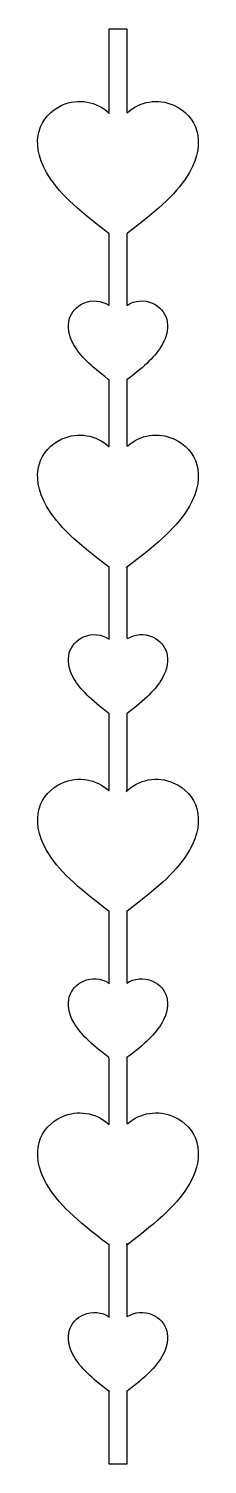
# Model space of a CAD drawing. Header units: centimetres. Extents: x -1.4 to 1.4, y -10.9 to 10.9.
import ezdxf

# ---------------------------------------------------------------- set-up
doc = ezdxf.new("R2010")
doc.units = ezdxf.units.CM
doc.header["$MEASUREMENT"] = 0
doc.layers.add('Camada 1', color=7, linetype='Continuous')

msp = doc.modelspace()

# ---------------------------------------------------------------- linework, layer by layer
at = {"layer": 'Camada 1'}
msp.add_open_spline([(0.13408, -5.71144), (0.13408, -5.71144), (0.13408, -4.72097), (0.13408, -4.72097), (0.13408, -4.72097), (0.13408, -4.72097), (0.13117, -4.71711), (0.13117, -4.71711), (0.13117, -4.71711), (0.41105, -4.50047), (0.56503, -4.35958), (0.66801, -4.18091), (0.66801, -4.18091), (0.83435, -3.89262), (0.73344, -3.64852), (0.52318, -3.55292), (0.52318, -3.55292), (0.39121, -3.49328), (0.24307, -3.51082), (0.13194, -3.58668), (0.13194, -3.58668), (0.13194, -3.58668), (0.13408, -3.58668), (0.13408, -3.58668), (0.13408, -3.58668), (0.13408, -3.58668), (0.13408, -2.48951), (0.13408, -2.48951), (0.13408, -2.48951), (0.13408, -2.48951), (0.13818, -2.49496), (0.13818, -2.49496), (0.13818, -2.49496), (0.63859, -2.11137), (0.90576, -1.87459), (1.08131, -1.56998), (1.08131, -1.56998), (1.35055, -1.10328), (1.1872, -0.70815), (0.84686, -0.5534), (0.84686, -0.5534), (0.59447, -0.43934), (0.30555, -0.49969), (0.12209, -0.68402), (0.12209, -0.68402), (0.12209, -0.68402), (0.13405, -0.65539), (0.13405, -0.65539), (0.13405, -0.65539), (0.13405, -0.65539), (0.13405, 0.50256), (0.13405, 0.50256), (0.13405, 0.50256), (0.13405, 0.50256), (0.13659, 0.49941), (0.13659, 0.49941), (0.13659, 0.49941), (0.41303, 0.71367), (0.56569, 0.85387), (0.66798, 1.03138), (0.66798, 1.03138), (0.83432, 1.31967), (0.73341, 1.5638), (0.52315, 1.6594), (0.52315, 1.6594), (0.39623, 1.71676), (0.25433, 1.70271), (0.1448, 1.63405), (0.1448, 1.63405), (0.1448, 1.63405), (0.13406, 1.64355), (0.13406, 1.64355), (0.13406, 1.64355), (0.13406, 1.64355), (0.13406, 2.72538), (0.13406, 2.72538), (0.13406, 2.72538), (0.13406, 2.72538), (0.12776, 2.70929), (0.12776, 2.70929), (0.12776, 2.70929), (0.63486, 3.09759), (0.90452, 3.33556), (1.08132, 3.64229), (1.08132, 3.64229), (1.35056, 4.10899), (1.18721, 4.50412), (0.84687, 4.65887), (0.84687, 4.65887), (0.60681, 4.76735), (0.33371, 4.71806), (0.14975, 4.55439), (0.14975, 4.55439), (0.14975, 4.55439), (0.13406, 4.55439), (0.13406, 4.55439), (0.13406, 4.55439), (0.13406, 4.55439), (0.13405, 5.56531), (0.13405, 5.56531), (0.13405, 5.56531), (0.13405, 5.56531), (0.14101, 5.55639), (0.14101, 5.55639), (0.14101, 5.55639), (0.41464, 5.76869), (0.56622, 5.90837), (0.66798, 6.08492), (0.66798, 6.08492), (0.83432, 6.37321), (0.73341, 6.61734), (0.52315, 6.71294), (0.52315, 6.71294), (0.39544, 6.77067), (0.25253, 6.75607), (0.14276, 6.68632), (0.14276, 6.68632), (0.14276, 6.68632), (0.13406, 6.68632), (0.13406, 6.68632), (0.13406, 6.68632), (0.13406, 6.68632), (0.13406, 7.76286), (0.13406, 7.76286), (0.13406, 7.76286), (0.13406, 7.76286), (0.14507, 7.77617), (0.14507, 7.77617), (0.14507, 7.77617), (0.64103, 8.15667), (0.90657, 8.39268), (1.08132, 8.69589), (1.08132, 8.69589), (1.35056, 9.16259), (1.18721, 9.55772), (0.84687, 9.71247), (0.84687, 9.71247), (0.6025, 9.82288), (0.32387, 9.76983), (0.1399, 9.59904), (0.1399, 9.59904), (0.1399, 9.59904), (0.13405, 9.60539), (0.13405, 9.60539), (0.13405, 9.60539), (0.13405, 9.60539), (0.13405, 10.8718), (0.13405, 10.8718), (0.13405, 10.8718), (0.13405, 10.8718), (-0.13408, 10.8718), (-0.13408, 10.8718), (-0.13408, 10.8718), (-0.13408, 10.8718), (-0.13408, 9.58846), (-0.13408, 9.58846), (-0.13408, 9.58846), (-0.13408, 9.58846), (-0.13151, 9.59103), (-0.13151, 9.59103), (-0.13151, 9.59103), (-0.3155, 9.76812), (-0.59919, 9.82455), (-0.84766, 9.71242), (-0.84766, 9.71242), (-1.18757, 9.55769), (-1.35026, 9.16253), (-1.08147, 8.69584), (-1.08147, 8.69584), (-0.90602, 8.39109), (-0.6385, 8.15424), (-0.13749, 7.77033), (-0.13749, 7.77033), (-0.13749, 7.77033), (-0.1341, 7.77032), (-0.1341, 7.77032), (-0.1341, 7.77032), (-0.1341, 7.77032), (-0.1341, 6.68487), (-0.1341, 6.68487), (-0.1341, 6.68487), (-0.1341, 6.68487), (-0.14064, 6.68487), (-0.14064, 6.68487), (-0.14064, 6.68487), (-0.25084, 6.75586), (-0.3949, 6.77104), (-0.5237, 6.71294), (-0.5237, 6.71294), (-0.73367, 6.61735), (-0.83416, 6.37324), (-0.66811, 6.08492), (-0.66811, 6.08492), (-0.56783, 5.91074), (-0.41887, 5.77242), (-0.15201, 5.56488), (-0.15201, 5.56488), (-0.15201, 5.56488), (-0.1341, 5.54932), (-0.1341, 5.54932), (-0.1341, 5.54932), (-0.1341, 5.54932), (-0.1341, 4.54533), (-0.1341, 4.54533), (-0.1341, 4.54533), (-0.1341, 4.54533), (-0.13987, 4.54533), (-0.13987, 4.54533), (-0.13987, 4.54533), (-0.32402, 4.7162), (-0.60292, 4.7693), (-0.84768, 4.65886), (-0.84768, 4.65886), (-1.18756, 4.50411), (-1.35026, 4.10898), (-1.08147, 3.64228), (-1.08147, 3.64228), (-0.90692, 3.33909), (-0.64123, 3.10309), (-0.14514, 2.72264), (-0.14514, 2.72264), (-0.14514, 2.72264), (-0.13408, 2.72539), (-0.13408, 2.72539), (-0.13408, 2.72539), (-0.13408, 2.72539), (-0.13408, 1.62726), (-0.13408, 1.62726), (-0.13408, 1.62726), (-0.13408, 1.62726), (-0.13445, 1.62726), (-0.13445, 1.62726), (-0.13445, 1.62726), (-0.24539, 1.70171), (-0.39245, 1.71859), (-0.52365, 1.65938), (-0.52365, 1.65938), (-0.73362, 1.56379), (-0.83411, 1.31968), (-0.66806, 1.03136), (-0.66806, 1.03136), (-0.56588, 0.85385), (-0.41313, 0.71362), (-0.13659, 0.49939), (-0.13659, 0.49939), (-0.13659, 0.49939), (-0.13405, 0.50254), (-0.13405, 0.50254), (-0.13405, 0.50254), (-0.13405, 0.50254), (-0.13405, -0.66769), (-0.13405, -0.66769), (-0.13405, -0.66769), (-0.13405, -0.66769), (-0.13903, -0.66766), (-0.13903, -0.66766), (-0.13903, -0.66766), (-0.32315, -0.49618), (-0.60253, -0.44276), (-0.84764, -0.55339), (-0.84764, -0.55339), (-1.18752, -0.70814), (-1.35022, -1.10327), (-1.08143, -1.56997), (-1.08143, -1.56997), (-0.90464, -1.87702), (-0.63436, -2.11517), (-0.12594, -2.50429), (-0.12594, -2.50429), (-0.12594, -2.50429), (-0.13406, -2.51485), (-0.13406, -2.51485), (-0.13406, -2.51485), (-0.13406, -2.51485), (-0.13406, -3.59681), (-0.13406, -3.59681), (-0.13406, -3.59681), (-0.13406, -3.59681), (-0.14533, -3.57795), (-0.14533, -3.57795), (-0.14533, -3.57795), (-0.25489, -3.50956), (-0.39668, -3.49564), (-0.52363, -3.55292), (-0.52363, -3.55292), (-0.7336, -3.64851), (-0.83409, -3.89262), (-0.66804, -4.18091), (-0.66804, -4.18091), (-0.5662, -4.35784), (-0.41412, -4.4977), (-0.13938, -4.71069), (-0.13938, -4.71069), (-0.13938, -4.71069), (-0.13404, -4.72942), (-0.13404, -4.72942), (-0.13404, -4.72942), (-0.13404, -4.72942), (-0.13404, -5.72576), (-0.13404, -5.72576), (-0.13404, -5.72576), (-0.13404, -5.72576), (-0.15407, -5.70761), (-0.15407, -5.70761), (-0.15407, -5.70761), (-0.33817, -5.54698), (-0.6091, -5.49928), (-0.84762, -5.60691), (-0.84762, -5.60691), (-1.1875, -5.76166), (-1.3502, -6.15679), (-1.08141, -6.62349), (-1.08141, -6.62349), (-0.90665, -6.92705), (-0.64053, -7.16324), (-0.1433, -7.5445), (-0.1433, -7.5445), (-0.1433, -7.5445), (-0.13401, -7.54416), (-0.13401, -7.54416), (-0.13401, -7.54416), (-0.13401, -7.54416), (-0.13401, -8.64133), (-0.13401, -8.64133), (-0.13401, -8.64133), (-0.13401, -8.64133), (-0.13021, -8.64133), (-0.13021, -8.64133), (-0.13021, -8.64133), (-0.2416, -8.56452), (-0.39075, -8.54648), (-0.52359, -8.60643), (-0.52359, -8.60643), (-0.73356, -8.70202), (-0.83405, -8.94613), (-0.668, -9.23442), (-0.668, -9.23442), (-0.56513, -9.41315), (-0.41101, -9.55404), (-0.13092, -9.77076), (-0.13092, -9.77076), (-0.13092, -9.77076), (-0.13399, -9.75872), (-0.13399, -9.75872), (-0.13399, -9.75872), (-0.13399, -9.75872), (-0.13399, -10.87177), (-0.13399, -10.87177), (-0.13399, -10.87177), (-0.13399, -10.87177), (0.13418, -10.87177), (0.13418, -10.87177), (0.13418, -10.87177), (0.13418, -10.87177), (0.13418, -9.75872), (0.13418, -9.75872), (0.13418, -9.75872), (0.13418, -9.75872), (0.13881, -9.76478), (0.13881, -9.76478), (0.13881, -9.76478), (0.4139, -9.55145), (0.56606, -9.41151), (0.66811, -9.23445), (0.66811, -9.23445), (0.83445, -8.94616), (0.73354, -8.70206), (0.52328, -8.60646), (0.52328, -8.60646), (0.39445, -8.54825), (0.2502, -8.5636), (0.14003, -8.6349), (0.14003, -8.6349), (0.14003, -8.6349), (0.13418, -8.62612), (0.13418, -8.62612), (0.13418, -8.62612), (0.13418, -8.62612), (0.13418, -7.52731), (0.13418, -7.52731), (0.13418, -7.52731), (0.13418, -7.52731), (0.1327, -7.55284), (0.1327, -7.55284), (0.1327, -7.55284), (0.6367, -7.16671), (0.90523, -6.9293), (1.08144, -6.62354), (1.08144, -6.62354), (1.35068, -6.15684), (1.18733, -5.76171), (0.84699, -5.60696), (0.84699, -5.60696), (0.60693, -5.49848), (0.33383, -5.54777), (0.14987, -5.71144), (0.14987, -5.71144), (0.14987, -5.71144), (0.13408, -5.71144), (0.13408, -5.71144)], degree=3, knots=[0, 0, 0, 0, 0.00990099, 0.00990099, 0.00990099, 0.00990099, 0.01980198, 0.01980198, 0.01980198, 0.01980198, 0.02970297, 0.02970297, 0.02970297, 0.02970297, 0.03960396, 0.03960396, 0.03960396, 0.03960396, 0.04950495, 0.04950495, 0.04950495, 0.04950495, 0.05940594, 0.05940594, 0.05940594, 0.05940594, 0.06930693, 0.06930693, 0.06930693, 0.06930693, 0.07920792, 0.07920792, 0.07920792, 0.07920792, 0.08910891, 0.08910891, 0.08910891, 0.08910891, 0.0990099, 0.0990099, 0.0990099, 0.0990099, 0.10891089, 0.10891089, 0.10891089, 0.10891089, 0.11881188, 0.11881188, 0.11881188, 0.11881188, 0.12871287, 0.12871287, 0.12871287, 0.12871287, 0.13861386, 0.13861386, 0.13861386, 0.13861386, 0.14851485, 0.14851485, 0.14851485, 0.14851485, 0.15841584, 0.15841584, 0.15841584, 0.15841584, 0.16831683, 0.16831683, 0.16831683, 0.16831683, 0.17821782, 0.17821782, 0.17821782, 0.17821782, 0.18811881, 0.18811881, 0.18811881, 0.18811881, 0.1980198, 0.1980198, 0.1980198, 0.1980198, 0.20792079, 0.20792079, 0.20792079, 0.20792079, 0.21782178, 0.21782178, 0.21782178, 0.21782178, 0.22772277, 0.22772277, 0.22772277, 0.22772277, 0.23762376, 0.23762376, 0.23762376, 0.23762376, 0.24752475, 0.24752475, 0.24752475, 0.24752475, 0.25742574, 0.25742574, 0.25742574, 0.25742574, 0.26732673, 0.26732673, 0.26732673, 0.26732673, 0.27722772, 0.27722772, 0.27722772, 0.27722772, 0.28712871, 0.28712871, 0.28712871, 0.28712871, 0.2970297, 0.2970297, 0.2970297, 0.2970297, 0.30693069, 0.30693069, 0.30693069, 0.30693069, 0.31683168, 0.31683168, 0.31683168, 0.31683168, 0.32673267, 0.32673267, 0.32673267, 0.32673267, 0.33663366, 0.33663366, 0.33663366, 0.33663366, 0.34653465, 0.34653465, 0.34653465, 0.34653465, 0.35643564, 0.35643564, 0.35643564, 0.35643564, 0.36633663, 0.36633663, 0.36633663, 0.36633663, 0.37623762, 0.37623762, 0.37623762, 0.37623762, 0.38613861, 0.38613861, 0.38613861, 0.38613861, 0.3960396, 0.3960396, 0.3960396, 0.3960396, 0.40594059, 0.40594059, 0.40594059, 0.40594059, 0.41584158, 0.41584158, 0.41584158, 0.41584158, 0.42574257, 0.42574257, 0.42574257, 0.42574257, 0.43564356, 0.43564356, 0.43564356, 0.43564356, 0.44554455, 0.44554455, 0.44554455, 0.44554455, 0.45544554, 0.45544554, 0.45544554, 0.45544554, 0.46534653, 0.46534653, 0.46534653, 0.46534653, 0.47524752, 0.47524752, 0.47524752, 0.47524752, 0.48514851, 0.48514851, 0.48514851, 0.48514851, 0.4950495, 0.4950495, 0.4950495, 0.4950495, 0.5049505, 0.5049505, 0.5049505, 0.5049505, 0.51485149, 0.51485149, 0.51485149, 0.51485149, 0.52475248, 0.52475248, 0.52475248, 0.52475248, 0.53465347, 0.53465347, 0.53465347, 0.53465347, 0.54455446, 0.54455446, 0.54455446, 0.54455446, 0.55445545, 0.55445545, 0.55445545, 0.55445545, 0.56435644, 0.56435644, 0.56435644, 0.56435644, 0.57425743, 0.57425743, 0.57425743, 0.57425743, 0.58415842, 0.58415842, 0.58415842, 0.58415842, 0.59405941, 0.59405941, 0.59405941, 0.59405941, 0.6039604, 0.6039604, 0.6039604, 0.6039604, 0.61386139, 0.61386139, 0.61386139, 0.61386139, 0.62376238, 0.62376238, 0.62376238, 0.62376238, 0.63366337, 0.63366337, 0.63366337, 0.63366337, 0.64356436, 0.64356436, 0.64356436, 0.64356436, 0.65346535, 0.65346535, 0.65346535, 0.65346535, 0.66336634, 0.66336634, 0.66336634, 0.66336634, 0.67326733, 0.67326733, 0.67326733, 0.67326733, 0.68316832, 0.68316832, 0.68316832, 0.68316832, 0.69306931, 0.69306931, 0.69306931, 0.69306931, 0.7029703, 0.7029703, 0.7029703, 0.7029703, 0.71287129, 0.71287129, 0.71287129, 0.71287129, 0.72277228, 0.72277228, 0.72277228, 0.72277228, 0.73267327, 0.73267327, 0.73267327, 0.73267327, 0.74257426, 0.74257426, 0.74257426, 0.74257426, 0.75247525, 0.75247525, 0.75247525, 0.75247525, 0.76237624, 0.76237624, 0.76237624, 0.76237624, 0.77227723, 0.77227723, 0.77227723, 0.77227723, 0.78217822, 0.78217822, 0.78217822, 0.78217822, 0.79207921, 0.79207921, 0.79207921, 0.79207921, 0.8019802, 0.8019802, 0.8019802, 0.8019802, 0.81188119, 0.81188119, 0.81188119, 0.81188119, 0.82178218, 0.82178218, 0.82178218, 0.82178218, 0.83168317, 0.83168317, 0.83168317, 0.83168317, 0.84158416, 0.84158416, 0.84158416, 0.84158416, 0.85148515, 0.85148515, 0.85148515, 0.85148515, 0.86138614, 0.86138614, 0.86138614, 0.86138614, 0.87128713, 0.87128713, 0.87128713, 0.87128713, 0.88118812, 0.88118812, 0.88118812, 0.88118812, 0.89108911, 0.89108911, 0.89108911, 0.89108911, 0.9009901, 0.9009901, 0.9009901, 0.9009901, 0.91089109, 0.91089109, 0.91089109, 0.91089109, 0.92079208, 0.92079208, 0.92079208, 0.92079208, 0.93069307, 0.93069307, 0.93069307, 0.93069307, 0.94059406, 0.94059406, 0.94059406, 0.94059406, 0.95049505, 0.95049505, 0.95049505, 0.95049505, 0.96039604, 0.96039604, 0.96039604, 0.96039604, 0.97029703, 0.97029703, 0.97029703, 0.97029703, 0.98019802, 0.98019802, 0.98019802, 0.98019802, 1, 1, 1, 1], dxfattribs=at)

doc.saveas('drawing.dxf')
